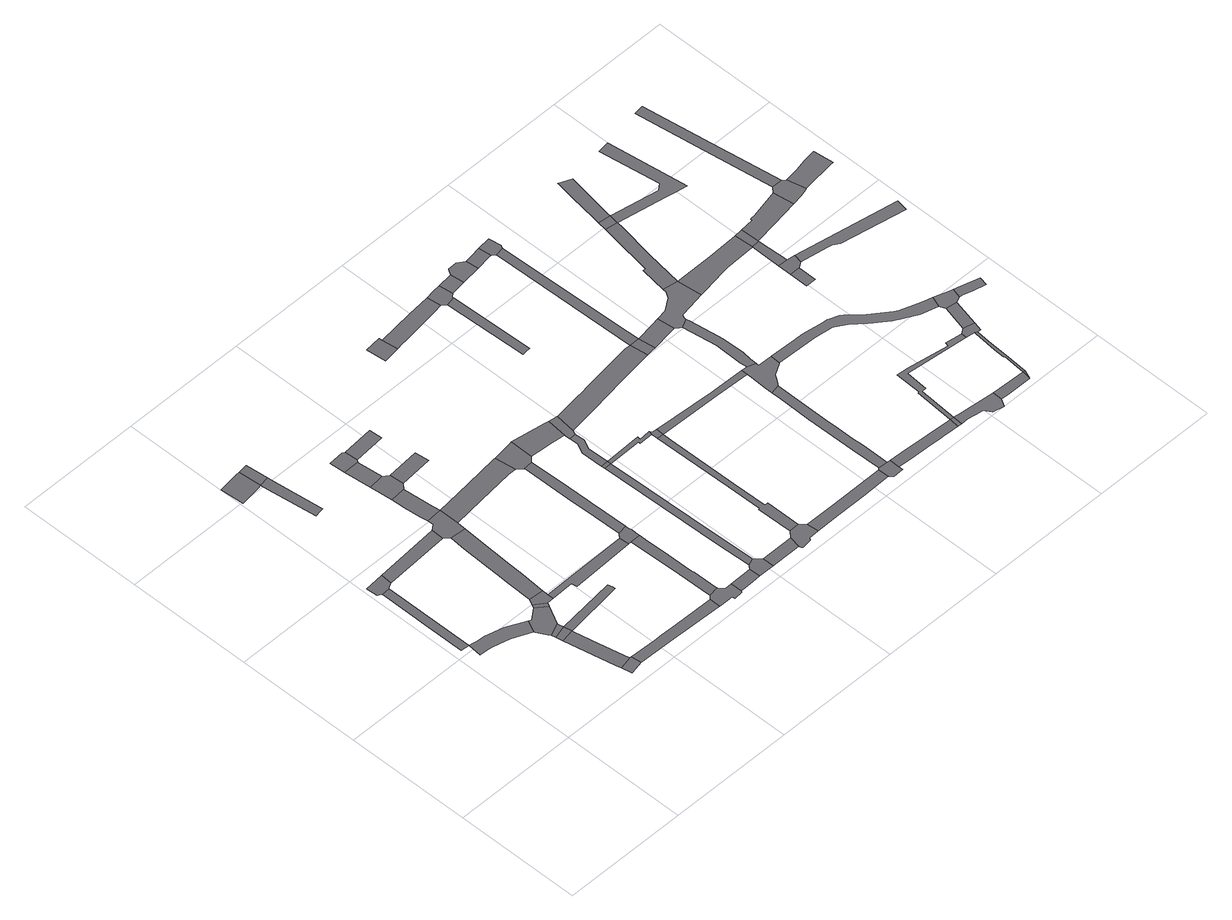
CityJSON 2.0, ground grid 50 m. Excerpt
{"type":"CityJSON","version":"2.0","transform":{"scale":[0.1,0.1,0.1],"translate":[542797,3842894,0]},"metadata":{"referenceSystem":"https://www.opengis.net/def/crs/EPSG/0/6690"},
"CityObjects":{
"road1":{"type":"Road","attributes":{"RoadStructureAttribute.sectionType":"1"},"geometry":[{"type":"MultiSurface","lod":"1","boundaries":[[[0,1,2,3,4,5,6]]]}]},
"road2":{"type":"Road","attributes":{"RoadStructureAttribute.sectionType":"1"},"geometry":[{"type":"MultiSurface","lod":"1","boundaries":[[[7,8,9,10,11,6,12,13,14,15,16,17]]]}]},
"road3":{"type":"Road","geometry":[{"type":"MultiSurface","lod":"1","boundaries":[[[18,19,20,21,3,2,22,23]]]}]},
"road4":{"type":"Road","geometry":[{"type":"MultiSurface","lod":"1","boundaries":[[[24,25,26,27,28]]]}]},
"road5":{"type":"Road","attributes":{"RoadStructureAttribute.sectionType":"1"},"geometry":[{"type":"MultiSurface","lod":"1","boundaries":[[[29,30,31,32,33,34,35,25,24]]]}]},
"road6":{"type":"Road","geometry":[{"type":"MultiSurface","lod":"1","boundaries":[[[36,37,33,32]]]}]},
"road7":{"type":"Road","attributes":{"RoadStructureAttribute.sectionType":"1"},"geometry":[{"type":"MultiSurface","lod":"1","boundaries":[[[38,39,40,37,36]]]}]},
"road8":{"type":"Road","geometry":[{"type":"MultiSurface","lod":"1","boundaries":[[[41,42,17,16,43,44,40,39,45]]]}]},
"road9":{"type":"Road","attributes":{"RoadStructureAttribute.sectionType":"1"},"geometry":[{"type":"MultiSurface","lod":"1","boundaries":[[[46,18,23,47,48]]]}]},
"road10":{"type":"Road","attributes":{"RoadStructureAttribute.sectionType":"1"},"geometry":[{"type":"MultiSurface","lod":"1","boundaries":[[[49,41,45,50]]]}]},
"road11":{"type":"Road","attributes":{"RoadStructureAttribute.sectionType":"1"},"geometry":[{"type":"MultiSurface","lod":"1","boundaries":[[[51,52,53,54,55,56]]]}]},
"road12":{"type":"Road","geometry":[{"type":"MultiSurface","lod":"1","boundaries":[[[57,49,50,58,59,60,61,62]]]}]},
"road13":{"type":"Road","geometry":[{"type":"MultiSurface","lod":"1","boundaries":[[[63,64,65,66,67,68,69,56]]]}]},
"road14":{"type":"Road","geometry":[{"type":"MultiSurface","lod":"1","boundaries":[[[70,71,72,36,32]]]}]},
"road15":{"type":"Road","geometry":[{"type":"MultiSurface","lod":"1","boundaries":[[[73,51,56,69]]]}]},
"road16":{"type":"Road","attributes":{"RoadStructureAttribute.sectionType":"1"},"geometry":[{"type":"MultiSurface","lod":"1","boundaries":[[[74,75,76,77,78,79,80,57,62,81,82,83,84]]]}]},
"road17":{"type":"Road","attributes":{"RoadStructureAttribute.sectionType":"1"},"geometry":[{"type":"MultiSurface","lod":"1","boundaries":[[[85,86,87,88,28,27,89,90,91,92,93]]]}]},
"road18":{"type":"Road","geometry":[{"type":"MultiSurface","lod":"1","boundaries":[[[94,95,96,46,48,74,84,97]]]}]},
"road19":{"type":"Road","attributes":{"RoadStructureAttribute.sectionType":"1"},"geometry":[{"type":"MultiSurface","lod":"1","boundaries":[[[98,99,100,101,102,103,95,94]]]}]},
"road20":{"type":"Road","attributes":{"RoadStructureAttribute.sectionType":"1"},"geometry":[{"type":"MultiSurface","lod":"1","boundaries":[[[104,105,60,59,106,107,108,109]]]}]},
"road21":{"type":"Road","geometry":[{"type":"MultiSurface","lod":"1","boundaries":[[[110,111,112,101,100,113,114]]]}]},
"road22":{"type":"Road","attributes":{"RoadStructureAttribute.sectionType":"1"},"geometry":[{"type":"MultiSurface","lod":"1","boundaries":[[[115,111,110,116]]]}]},
"road23":{"type":"Road","geometry":[{"type":"MultiSurface","lod":"1","boundaries":[[[117,118,115,116,119,120]]]}]},
"road24":{"type":"Road","geometry":[{"type":"MultiSurface","lod":"1","boundaries":[[[121,122,123,124,93,92,125,126,127,128,129,130]]]}]},
"road25":{"type":"Road","geometry":[{"type":"MultiSurface","lod":"1","boundaries":[[[131,132,114,113]]]}]},
"road26":{"type":"Road","attributes":{"RoadStructureAttribute.sectionType":"1"},"geometry":[{"type":"MultiSurface","lod":"1","boundaries":[[[133,134,135,136,137,138,139,140,141,124,123]]]}]},
"road27":{"type":"Road","attributes":{"RoadStructureAttribute.sectionType":"1"},"geometry":[{"type":"MultiSurface","lod":"1","boundaries":[[[142,143,144,145,146,94,97,147,148,149,150]]]}]},
"road28":{"type":"Road","geometry":[{"type":"MultiSurface","lod":"1","boundaries":[[[151,152,120,119]]]}]},
"road29":{"type":"Road","geometry":[{"type":"MultiSurface","lod":"1","boundaries":[[[153,154,155,156,157,158,104,109,139,138]]]}]},
"road30":{"type":"Road","attributes":{"RoadStructureAttribute.sectionType":"1"},"geometry":[{"type":"MultiSurface","lod":"1","boundaries":[[[159,130,129,160,161,162]]]}]},
"road31":{"type":"Road","attributes":{"RoadStructureAttribute.sectionType":"1"},"geometry":[{"type":"MultiSurface","lod":"1","boundaries":[[[163,164,165,166,167,168,169,170,171,172,157,156]]]}]},
"road32":{"type":"Road","geometry":[{"type":"MultiSurface","lod":"1","boundaries":[[[173,174,159,162,175,176,177]]]}]},
"road33":{"type":"Road","geometry":[{"type":"MultiSurface","lod":"1","boundaries":[[[178,179,180,142,150,181,182,169,168,183,184,185]]]}]},
"road34":{"type":"Road","attributes":{"RoadStructureAttribute.sectionType":"1"},"geometry":[{"type":"MultiSurface","lod":"1","boundaries":[[[186,187,188,189,190,191,192,193,174,173]]]}]},
"road35":{"type":"Road","attributes":{"RoadStructureAttribute.sectionType":"1"},"geometry":[{"type":"MultiSurface","lod":"1","boundaries":[[[194,177,176,195,196]]]}]},
"road36":{"type":"Road","geometry":[{"type":"MultiSurface","lod":"1","boundaries":[[[197,198,190,189]]]}]},
"road37":{"type":"Road","attributes":{"RoadStructureAttribute.sectionType":"1"},"geometry":[{"type":"MultiSurface","lod":"1","boundaries":[[[199,178,185,200,201,202,203,204,205]]]}]},
"road38":{"type":"Road","geometry":[{"type":"MultiSurface","lod":"1","boundaries":[[[206,207,194,196,208,209,210,211,212,213]]]}]},
"road39":{"type":"Road","attributes":{"RoadStructureAttribute.sectionType":"1"},"geometry":[{"type":"MultiSurface","lod":"1","boundaries":[[[214,215,216,217,218,219,198,197]]]}]},
"road40":{"type":"Road","geometry":[{"type":"MultiSurface","lod":"1","boundaries":[[[220,221,205,204,217,216,222,223]]]}]},
"road41":{"type":"Road","attributes":{"RoadStructureAttribute.sectionType":"1"},"geometry":[{"type":"MultiSurface","lod":"1","boundaries":[[[224,225,197,189,226,227,228,229]]]}]},
"road42":{"type":"Road","attributes":{"RoadStructureAttribute.sectionType":"1"},"geometry":[{"type":"MultiSurface","lod":"1","boundaries":[[[230,231,232,233,234,235,236,237,238,239,240,207,206]]]}]},
"road43":{"type":"Road","geometry":[{"type":"MultiSurface","lod":"1","boundaries":[[[241,242,243,244,245]]]}]},
"road44":{"type":"Road","geometry":[{"type":"MultiSurface","lod":"1","boundaries":[[[246,229,228,236,235,247]]]}]},
"road45":{"type":"Road","attributes":{"RoadStructureAttribute.sectionType":"1"},"geometry":[{"type":"MultiSurface","lod":"1","boundaries":[[[248,213,212,249,250,251,252]]]}]},
"road46":{"type":"Road","attributes":{"RoadStructureAttribute.sectionType":"1"},"geometry":[{"type":"MultiSurface","lod":"1","boundaries":[[[253,254,245,244,255,256,257,258,259]]]}]},
"road47":{"type":"Road","attributes":{"RoadStructureAttribute.sectionType":"1"},"geometry":[{"type":"MultiSurface","lod":"1","boundaries":[[[260,261,262,263,264,265,266,267,268,223,222,269,270,271,272,273,274,275]]]}]},
"road48":{"type":"Road","attributes":{"RoadStructureAttribute.sectionType":"1"},"geometry":[{"type":"MultiSurface","lod":"1","boundaries":[[[276,277,278,279,280]]]}]},
"road49":{"type":"Road","attributes":{"RoadStructureAttribute.sectionType":"1"},"geometry":[{"type":"MultiSurface","lod":"1","boundaries":[[[281,247,235,282,283,284]]]}]},
"road50":{"type":"Road","geometry":[{"type":"MultiSurface","lod":"1","boundaries":[[[285,286,252,251,287,288,289,290,291,292]]]}]},
"road51":{"type":"Road","geometry":[{"type":"MultiSurface","lod":"1","boundaries":[[[293,294,253,259,295,280,279,296,297]]]}]},
"road52":{"type":"Road","attributes":{"RoadStructureAttribute.sectionType":"1"},"geometry":[{"type":"MultiSurface","lod":"1","boundaries":[[[298,293,297,299,300]]]}]},
"road53":{"type":"Road","attributes":{"RoadStructureAttribute.sectionType":"1"},"geometry":[{"type":"MultiSurface","lod":"1","boundaries":[[[301,302,303,304,305,306,307,308,309,310,311,312,285,292]]]}]},
"road54":{"type":"Road","geometry":[{"type":"MultiSurface","lod":"1","boundaries":[[[275,274,313,314,315]]]}]},
"road55":{"type":"Road","geometry":[{"type":"MultiSurface","lod":"1","boundaries":[[[316,317,318,319,298,300,320,321]]]}]},
"road56":{"type":"Road","attributes":{"RoadStructureAttribute.sectionType":"1"},"geometry":[{"type":"MultiSurface","lod":"1","boundaries":[[[322,323,324,325,290,289,326,327,328,329,330,331,332]]]}]},
"road57":{"type":"Road","attributes":{"RoadStructureAttribute.sectionType":"1"},"geometry":[{"type":"MultiSurface","lod":"1","boundaries":[[[333,334,315,314,335,336]]]}]},
"road58":{"type":"Road","attributes":{"RoadStructureAttribute.sectionType":"1"},"geometry":[{"type":"MultiSurface","lod":"1","boundaries":[[[337,338,339,340,275,315]]]}]},
"road59":{"type":"Road","geometry":[{"type":"MultiSurface","lod":"1","boundaries":[[[341,284,283,342,343,308,307,344,345,346,347,348,349,350,351,352]]]}]},
"road60":{"type":"Road","attributes":{"RoadStructureAttribute.sectionType":"1"},"geometry":[{"type":"MultiSurface","lod":"1","boundaries":[[[353,354,321,320,355,356]]]}]},
"road61":{"type":"Road","attributes":{"RoadStructureAttribute.sectionType":"1"},"geometry":[{"type":"MultiSurface","lod":"1","boundaries":[[[357,358,359,360,361,362,363,364,365,352,351]]]}]},
"road62":{"type":"Road","geometry":[{"type":"MultiSurface","lod":"1","boundaries":[[[366,353,356,367,339,338,368,369]]]}]},
"road63":{"type":"Road","geometry":[{"type":"MultiSurface","lod":"1","boundaries":[[[332,331,370,371]]]}]},
"road64":{"type":"Road","geometry":[{"type":"MultiSurface","lod":"1","boundaries":[[[372,373,374,375,333,336,376,377,363,362,378,379,380,381,382,383]]]}]},
"road65":{"type":"Road","geometry":[{"type":"MultiSurface","lod":"1","boundaries":[[[384,385,386,371,370,387,388,389,390,391,392,393]]]}]},
"road66":{"type":"Road","attributes":{"RoadStructureAttribute.sectionType":"1"},"geometry":[{"type":"MultiSurface","lod":"1","boundaries":[[[394,395,396,397,398,372,383,399,400,401,402]]]}]},
"road67":{"type":"Road","attributes":{"RoadStructureAttribute.sectionType":"1"},"geometry":[{"type":"MultiSurface","lod":"1","boundaries":[[[403,404,405,406,407,408,332,371,409,410,411,412,413]]]}]},
"road68":{"type":"Road","attributes":{"RoadStructureAttribute.sectionType":"1"},"geometry":[{"type":"MultiSurface","lod":"1","boundaries":[[[414,415,416,417,418,419,420,421,422,423,424,425,426,427,428,429,349,348,430,431,432,433,434,435,436,437,438,439,440,441,442,443,444,445,446]]]}]},
"road69":{"type":"Road","attributes":{"RoadStructureAttribute.sectionType":"1"},"geometry":[{"type":"MultiSurface","lod":"1","boundaries":[[[447,393,392,448,449,450,451]]]}]},
"road70":{"type":"Road","attributes":{"RoadStructureAttribute.sectionType":"1"},"geometry":[{"type":"MultiSurface","lod":"1","boundaries":[[[452,453,454,383,382,455,456,457,458,459]]]}]},
"road71":{"type":"Road","geometry":[{"type":"MultiSurface","lod":"1","boundaries":[[[460,394,402,461]]]}]},
"road72":{"type":"Road","geometry":[{"type":"MultiSurface","lod":"1","boundaries":[[[451,450,462]]]}]},
"road73":{"type":"Road","attributes":{"RoadStructureAttribute.sectionType":"1"},"geometry":[{"type":"MultiSurface","lod":"1","boundaries":[[[463,464,465,466,460,461,467,468]]]}]},
"road74":{"type":"Road","geometry":[{"type":"MultiSurface","lod":"1","boundaries":[[[469,470,471,472]]]}]},
"road75":{"type":"Road","attributes":{"RoadStructureAttribute.sectionType":"1"},"geometry":[{"type":"MultiSurface","lod":"1","boundaries":[[[473,474,475,476,477,451,462,478,479,480]]]}]},
"road76":{"type":"Road","geometry":[{"type":"MultiSurface","lod":"1","boundaries":[[[481,469,472,482,483,484]]]}]},
"road77":{"type":"Road","geometry":[{"type":"MultiSurface","lod":"1","boundaries":[[[485,413,412,473,480,486,487]]]}]},
"road78":{"type":"Road","attributes":{"RoadStructureAttribute.sectionType":"1"},"geometry":[{"type":"MultiSurface","lod":"1","boundaries":[[[488,459,489,481,484]]]}]},
"road79":{"type":"Road","geometry":[{"type":"MultiSurface","lod":"1","boundaries":[[[490,452,459,488,491]]]}]},
"road80":{"type":"Road","attributes":{"RoadStructureAttribute.sectionType":"1"},"geometry":[{"type":"MultiSurface","lod":"1","boundaries":[[[492,485,487,493]]]}]},
"road81":{"type":"Road","attributes":{"RoadStructureAttribute.sectionType":"1"},"geometry":[{"type":"MultiSurface","lod":"1","boundaries":[[[494,495,496,497,498,499,500,461,402]]]}]},
"road82":{"type":"Road","geometry":[{"type":"MultiSurface","lod":"1","boundaries":[[[501,502,503,446,445,492,493,504,505]]]}]},
"road83":{"type":"Road","attributes":{"RoadStructureAttribute.sectionType":"1"},"geometry":[{"type":"MultiSurface","lod":"1","boundaries":[[[506,507,508,509,510,511,490,491,512,513,514]]]}]},
"road84":{"type":"Road","attributes":{"RoadStructureAttribute.sectionType":"1"},"geometry":[{"type":"MultiSurface","lod":"1","boundaries":[[[515,516,505,504,517,518,519,520]]]}]},
"road85":{"type":"Road","attributes":{"RoadStructureAttribute.sectionType":"1"},"geometry":[{"type":"MultiSurface","lod":"1","boundaries":[[[483,482,521,522,523,524,525]]]}]},
"road86":{"type":"Road","geometry":[{"type":"MultiSurface","lod":"1","boundaries":[[[526,527,506,514,528,529,530,531,532]]]}]},
"road87":{"type":"Road","attributes":{"RoadStructureAttribute.sectionType":"1"},"geometry":[{"type":"MultiSurface","lod":"1","boundaries":[[[533,534,535,536,537,527,526]]]}]},
"road88":{"type":"Road","attributes":{"RoadStructureAttribute.sectionType":"1"},"geometry":[{"type":"MultiSurface","lod":"1","boundaries":[[[538,539,540,532,531,541,542,543]]]}]}
},
"vertices":[
[69,547,0],[69,672,0],[69,886,0],[36,884,0],[35,672,0],[35,523,0],[70,520,0],
[207,494,0],[132,513,0],[100,516,0],[92,517,0],[88,517,0],[65,465,0],[100,462,0],[118,461,0],[184,445,0],[260,410,0],[283,457,0],
[95,945,0],[18,939,0],[21,894,0],[34,886,0],[69,887,0],[91,900,0],
[397,102,0],[345,91,0],[353,51,0],[408,62,0],[403,102,0],
[391,123,0],[365,252,0],[351,319,0],[351,323,0],[298,312,0],[310,256,0],[340,112,0],
[345,355,0],[293,340,0],
[344,355,0],[339,380,0],[289,357,0],
[337,484,0],[294,452,0],[263,403,0],[284,367,0],[378,453,0],
[355,965,0],[96,900,0],[353,915,0],
[343,497,0],[386,468,0],
[100,1601,0],[89,1600,0],[3,1589,0],[11,1496,0],[90,1507,0],[108,1510,0],
[355,520,0],[400,468,0],[412,469,0],[412,492,0],[412,500,0],[413,517,0],
[109,1500,0],[112,1478,0],[137,1285,0],[156,1288,0],[174,1291,0],[149,1505,0],[148,1516,0],
[586,353,0],[584,367,0],[581,382,0],
[140,1606,0],
[374,898,0],[374,895,0],[369,833,0],[363,716,0],[361,675,0],[359,618,0],[356,530,0],[420,627,0],[422,676,0],[427,758,0],[435,891,0],
[748,95,0],[607,98,0],[542,99,0],[509,99,0],[541,59,0],[660,54,0],[747,52,0],[767,51,0],[768,95,0],
[437,1008,0],[376,1003,0],[377,982,0],[437,928,0],
[434,1030,0],[434,1039,0],[422,1160,0],[361,1155,0],[365,1100,0],[372,1036,0],
[757,499,0],[502,494,0],[503,472,0],[503,469,0],[505,449,0],[759,459,0],
[414,1251,0],[353,1245,0],[357,1204,0],[441,1180,0],[436,1235,0],
[342,1352,0],[404,1352,0],
[398,1419,0],[337,1414,0],[411,1361,0],[407,1413,0],
[838,93,0],[820,110,0],[820,114,0],[781,108,0],[804,50,0],[826,50,0],[827,39,0],[862,42,0],[866,49,0],[866,94,0],
[571,1191,0],[566,1246,0],
[820,116,0],[817,219,0],[816,228,0],[814,332,0],[812,434,0],[812,460,0],[772,460,0],[772,457,0],[777,280,0],
[731,1041,0],[726,1041,0],[651,1033,0],[533,1019,0],[489,1014,0],[566,943,0],[709,959,0],[728,959,0],[742,958,0],
[538,1372,0],[533,1423,0],
[812,481,0],[812,495,0],[811,508,0],[810,521,0],[772,515,0],[769,512,0],
[955,95,0],[875,49,0],[921,49,0],[956,50,0],
[810,523,0],[808,665,0],[807,679,0],[807,694,0],[804,822,0],[801,942,0],[765,939,0],[767,722,0],[769,679,0],[772,518,0],
[995,120,0],[968,110,0],[985,51,0],[1019,51,0],[1019,95,0],
[819,1053,0],[812,1052,0],[733,1042,0],[748,953,0],[763,940,0],[801,944,0],[805,948,0],[818,961,0],
[990,253,0],[986,399,0],[979,681,0],[977,751,0],[949,750,0],[951,681,0],[958,399,0],[962,255,0],
[1149,97,0],[1040,51,0],[1141,51,0],
[977,766,0],[948,765,0],
[955,1032,0],[849,959,0],[913,954,0],[951,950,0],[960,949,0],[963,949,0],[971,1030,0],
[1210,120,0],[1170,118,0],[1144,41,0],[1147,36,0],[1185,42,0],[1192,52,0],[1234,53,0],[1231,99,0],
[974,849,0],[993,889,0],[990,926,0],[964,925,0],[966,891,0],[946,851,0],
[1003,1025,0],[1001,1025,0],[997,945,0],[1006,1025,0],
[1122,758,0],[1124,770,0],[1110,753,0],[1110,745,0],[1165,746,0],[1169,761,0],
[1208,259,0],[1196,259,0],[1196,260,0],[1193,401,0],[1190,683,0],[1190,718,0],[1165,718,0],[1166,683,0],[1171,401,0],[1174,261,0],[1168,260,0],
[850,1687,0],[785,1681,0],[793,1602,0],[859,1611,0],[851,1673,0],
[1175,751,0],[1192,750,0],
[1361,99,0],[1333,54,0],[1460,54,0],[1569,56,0],[1568,99,0],
[1091,1701,0],[1000,1691,0],[886,1615,0],[906,1618,0],[1051,1637,0],[1058,1638,0],[1098,1644,0],
[1381,1074,0],[1304,1063,0],[1219,1052,0],[1178,1046,0],[1135,1040,0],[1122,1039,0],[1087,1034,0],[1012,1024,0],[1008,1024,0],[1002,944,0],[1006,945,0],[1114,960,0],[1264,982,0],[1342,992,0],[1411,1002,0],[1401,1073,0],
[1129,1298,0],[1145,1299,0],[1162,1301,0],[1151,1637,0],[1116,1630,0],
[1439,736,0],[1438,712,0],[1575,706,0],[1575,731,0],
[1575,105,0],[1573,104,0],[1583,42,0],[1624,44,0],[1623,61,0],[1624,102,0],[1612,102,0],[1612,104,0],
[1156,1709,0],[1125,1705,0],[1113,1632,0],[1151,1643,0],[1163,1653,0],
[1218,1716,0],[1207,1660,0],[1225,1662,0],
[1611,215,0],[1610,260,0],[1609,293,0],[1609,339,0],[1608,380,0],[1607,476,0],[1610,598,0],[1573,590,0],[1573,581,0],[1573,553,0],[1571,423,0],[1573,223,0],
[1433,1005,0],[1451,1007,0],[1442,1073,0],
[1270,1739,0],[1270,1740,0],[1232,1739,0],[1231,1737,0],[1302,1672,0],[1296,1721,0],
[1888,88,0],[1835,91,0],[1793,93,0],[1699,98,0],[1680,58,0],[1750,55,0],[1805,52,0],[1833,51,0],[1851,50,0],[1888,48,0],[1894,87,0],
[1549,1090,0],[1517,1084,0],[1529,1018,0],[1557,1022,0],
[1440,1124,0],[1423,1676,0],[1388,1670,0],[1400,1122,0],
[1595,730,0],[1575,687,0],[1573,623,0],[1614,604,0],[1626,622,0],[1637,639,0],[1682,665,0],[1685,667,0],[1687,706,0],[1631,708,0],[1631,719,0],[1598,730,0],
[1367,1731,0],[1327,1725,0],[1362,1680,0],[1374,1681,0],
[1632,747,0],[1637,785,0],[1634,874,0],[1632,896,0],[1615,1008,0],[1613,1021,0],[1579,1006,0],[1600,869,0],[1597,759,0],
[1421,1738,0],[1385,1672,0],[1423,1681,0],[1428,1688,0],
[1906,47,0],[1909,86,0],
[1657,1170,0],[1655,1155,0],[1641,1132,0],[1592,1097,0],[1570,1012,0],[1577,1008,0],[1612,1026,0],[1612,1031,0],[1619,1044,0],[1659,1051,0],[1726,1062,0],[1715,1159,0],
[2042,72,0],[1930,84,0],[1918,86,0],[1935,47,0],[1965,42,0],[1999,38,0],[2016,11,0],[2059,0,0],[2076,31,0],[2078,69,0],
[1718,1492,0],[1710,1447,0],[1683,1275,0],[1672,1275,0],[1663,1216,0],[1737,1311,0],[1763,1460,0],[1766,1483,0],[1766,1484,0],
[2129,336,0],[2126,321,0],[1964,347,0],[1916,351,0],[1912,246,0],[1905,246,0],[1920,242,0],[1937,242,0],[1944,331,0],[2193,305,0],[2195,326,0],
[2216,517,0],[2180,529,0],[2127,547,0],[2114,556,0],[2053,601,0],[2044,608,0],[2041,611,0],[1987,662,0],[1976,671,0],[1942,685,0],[1936,688,0],[1931,688,0],[1916,690,0],[1832,701,0],[1781,703,0],[1691,706,0],[1833,662,0],[1852,660,0],[1921,652,0],[1926,649,0],[1967,624,0],[2014,582,0],[2018,579,0],[2025,572,0],[2028,570,0],[2052,551,0],[2079,531,0],[2090,524,0],[2098,519,0],[2111,512,0],[2163,486,0],[2231,466,0],[2245,508,0],
[2107,67,0],[2078,30,0],[2104,29,0],[2207,27,0],[2213,63,0],
[1993,1166,0],[1979,1165,0],[1870,1162,0],[1750,1066,0],[1847,1081,0],[1874,1085,0],[1994,1089,0],[1997,1089,0],
[1723,1529,0],[1771,1522,0],
[2221,61,0],
[1757,1748,0],[1757,1746,0],[1744,1666,0],[1727,1555,0],[1774,1538,0],[1806,1726,0],
[1996,915,0],[1995,841,0],[2036,841,0],[2036,914,0],
[2229,301,0],[2227,292,0],[2220,199,0],[2217,155,0],[2221,155,0],[2226,145,0],[2233,240,0],[2238,295,0],
[1996,970,0],[2059,930,0],[2065,964,0],[2035,969,0],
[2217,340,0],[2252,294,0],[2260,331,0],
[2030,1093,0],[1997,1021,0],
[2026,1169,0],[2030,1096,0],
[2241,442,0],[2284,436,0],
[1961,1449,0],[1999,1442,0],[2045,1434,0],[2001,1755,0],[1954,1748,0],[1989,1506,0],[1965,1488,0],
[2302,489,0],[2273,499,0],[2268,501,0],[2308,448,0],[2318,485,0],
[2217,1209,0],[2209,1207,0],[2103,1184,0],[2088,1183,0],[2081,1181,0],[2082,1173,0],[2119,1110,0],[2172,1118,0],[2230,1127,0],
[2391,464,0],[2335,480,0],[2326,444,0],[2359,434,0],[2409,422,0],[2418,457,0],
[2170,911,0],[2185,908,0],[2210,894,0],[2468,845,0],[2476,891,0],
[2277,1229,0],[2235,1229,0],[2269,1133,0],[2291,1139,0],[2302,1143,0],[2308,1146,0],[2290,1218,0],
[2237,1509,0],[2197,1788,0],[2159,1783,0],[2197,1505,0],[2197,1504,0],
[2443,1242,0],[2394,1235,0],[2345,1226,0],[2324,1148,0],[2438,1161,0],[2453,1162,0]
]}
